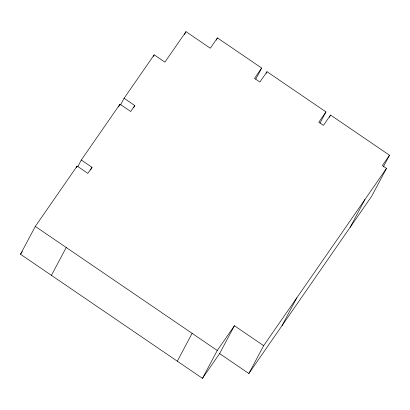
<?xml version="1.0" encoding="UTF-8"?>
<svg xmlns="http://www.w3.org/2000/svg" width="410" height="410" viewBox="0 0 410 410"><rect width="100%" height="100%" fill="white"/><g stroke="black" fill="none" stroke-linecap="round" stroke-linejoin="round"><path stroke-width="0.61" d="M219.611 353.584L248.855 373.525L263.661 345.676L234.417 325.735L219.611 353.584L202.458 378.343L20.5 254.256L35.306 226.407L77.121 166.06L87.832 173.363L92.024 167.311L81.308 160.008L119.986 104.186L130.698 111.489L134.798 105.57L124.086 98.267L154.186 54.822L164.897 62.13L186.007 31.657L210.304 48.226L217.454 37.904L261.672 68.06L255.753 79.202M76.229 167.731L77.121 166.06M77.756 166.691L81.308 160.008M118.505 106.969L119.986 104.186M120.535 104.95L124.086 98.267M90.543 170.099L92.024 167.311M153.294 56.493L154.186 54.822M133.614 107.799L134.798 105.57M51.424 275.346L66.23 247.496M184.526 34.445L186.007 31.657M216.27 40.134L217.454 37.904M266.141 73.385L267.033 71.714L325.955 111.899L320.036 123.036M177.31 361.189L192.116 333.345M329.389 117.275L330.573 115.046L389.5 155.231L383.283 166.926M202.458 378.343L217.264 350.494L234.417 325.735M282.013 325.658L296.819 297.814M350.135 227.34L364.941 199.491M389.5 155.231L382.351 165.553L386.492 168.382L371.685 196.226L248.855 373.525M20.5 254.256L22.319 251.632M261.672 68.06L254.523 78.382L259.878 82.036L267.033 71.714M325.955 111.899L318.806 122.221L323.423 125.368L330.573 115.046M263.661 345.676L386.492 168.382M35.306 226.407L217.264 350.494"/></g></svg>
